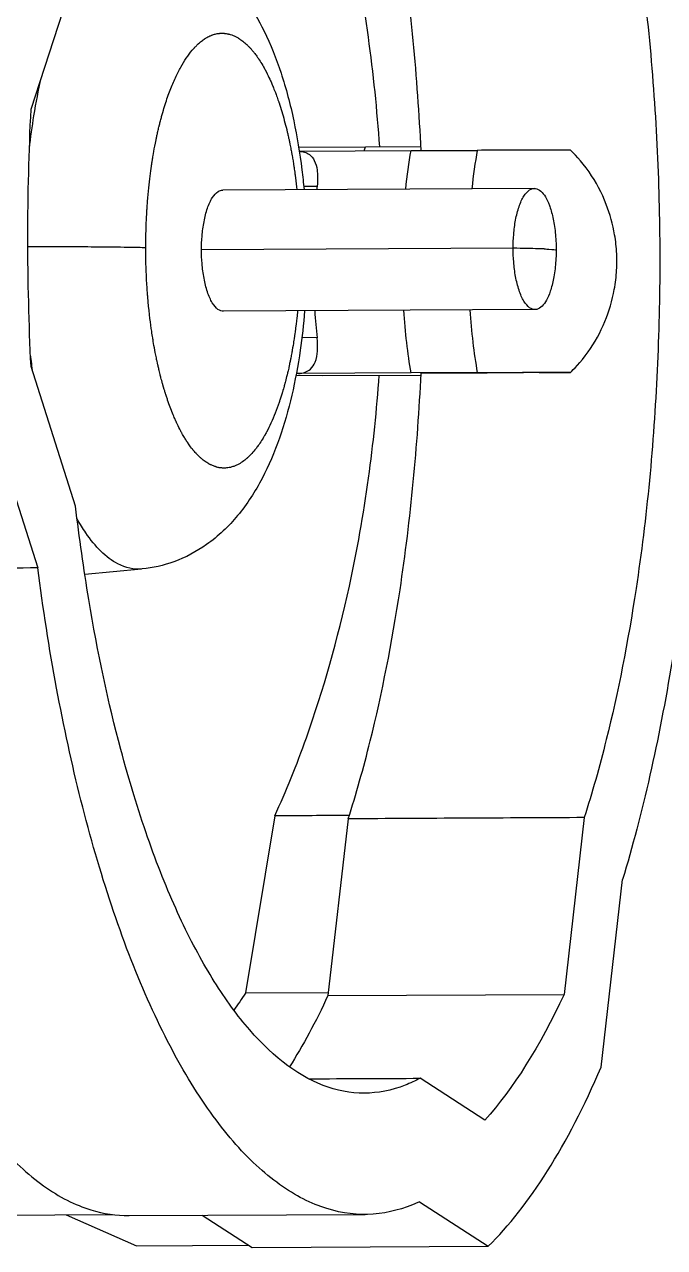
# Model space of a CAD drawing. Header units: millimetres. Extents: x 48717 to 75522, y 76128 to 88842.
# Drawn here: x 57053.2 to 57116.6, y 81076.7 to 81197.8 of the extents above; entities that cross this region are included whole.
import ezdxf

# ---------------------------------------------------------------- set-up
doc = ezdxf.new("R2010")
doc.units = ezdxf.units.MM
doc.layers.add('Top (Plan) View2-DV90-S1B-001a', color=140, linetype='Continuous')

# ---------------------------------------------------------------- blocks, each defined once
blk = doc.blocks.new('*U710')
at = {"layer": 'Top (Plan) View2-DV90-S1B-001a', "color": 0, "linetype": 'ByBlock', "lineweight": -2}
for p, q in [((57080.39, 81185.63), (57086.99, 81185.67)), ((57086.99, 81185.67), (57092.49, 81185.71)), ((57078.02, 81119.43), (57075.13, 81101.9)), ((57075.13, 81101.9), (57083.33, 81101.95)), ((57046.61, 81079.86), (57061.92, 81079.95)), ((57057.36, 81079.93), (57064.33, 81076.86)), ((57064.33, 81076.86), (57075.43, 81076.93))]:
    blk.add_line(p, q, dxfattribs=at)
at = {"layer": 'Top (Plan) View2-DV90-S1B-001a', "color": 0, "linetype": 'ByBlock', "lineweight": -2, "extrusion": (0, 0, -1)}
blk.add_ellipse((57057.83, 81135.25), major_axis=(-13.12, -51.24), ratio=0.558093, start_param=-1.012393, end_param=-0.968555, dxfattribs=at)
at = {"layer": 'Top (Plan) View2-DV90-S1B-001a', "color": 0, "linetype": 'ByBlock', "lineweight": -2}
for points, knots in [([(57088.41, 81185.68), (57087.92, 81192.92), (57086.92, 81200.24), (57084.65, 81210.76), (57083.76, 81214.2), (57081.75, 81220.82), (57080.62, 81224), (57078.96, 81228.09), (57078.49, 81229.17), (57078.02, 81230.22)], [-3.449142, -3.449142, -3.449142, -3.449142, -2.469944, -2.469944, -1.975955, -1.975955, -1.481966, -1.481966, -1.300824, -1.300824, -1.300824, -1.300824]), ([(57078.02, 81119.43), (57079.14, 81121.87), (57080.19, 81124.46), (57082.83, 81131.87), (57084.26, 81136.92), (57086.17, 81145.67), (57086.8, 81149.26), (57087.77, 81156.26), (57088.13, 81159.67), (57088.37, 81163.06)], [-6.602891, -6.602891, -6.602891, -6.602891, -6.17486, -6.17486, -5.433877, -5.433877, -4.939888, -4.939888, -4.479851, -4.479851, -4.479851, -4.479851])]:
    blk.add_open_spline(points, degree=3, knots=knots, dxfattribs=at)
for points in [[(57086.89, 81185.27), (57086.92, 81185.41), (57086.96, 81185.54), (57086.99, 81185.67)], [(57085.4, 81119.47), (57082.94, 81119.46), (57080.48, 81119.44), (57078.02, 81119.43)]]:
    blk.add_open_spline(points, degree=3, dxfattribs=at)
blk = doc.blocks.new('*U711')
at = {"layer": 'Top (Plan) View2-DV90-S1B-001a', "color": 0, "linetype": 'ByBlock', "lineweight": -2}
for p, q in [((57053.9, 81189.4), (57058.3, 81202.91)), ((57080.45, 81185.24), (57091.52, 81185.3)), ((57091.52, 81185.3), (57098.07, 81185.33)), ((57103.72, 81181.56), (57072.87, 81181.4)), ((57080.89, 81181.78), (57082.22, 81181.77)), ((57101.62, 81175.64), (57070.77, 81175.48)), ((57103.78, 81169.56), (57072.94, 81169.4)), ((57082.22, 81166.77), (57080.71, 81166.79)), ((57058.3, 81150.1), (57053.9, 81163.93)), ((57054.06, 81163.48), (57054.06, 81163.48)), ((57080.37, 81163.24), (57080.16, 81163.24)), ((57091.52, 81163.3), (57080.37, 81163.24)), ((57098.07, 81163.34), (57091.52, 81163.3)), ((57092.51, 81163.26), (57099.05, 81163.3)), ((57080.13, 81163.06), (57082.79, 81163.03)), ((57082.79, 81163.03), (57092.5, 81163.08)), ((57049.88, 81158.67), (57054.56, 81143.98)), ((57064.84, 81143.87), (57059.22, 81143.32)), ((57085.3, 81119.14), (57083.29, 81101.63)), ((57108.66, 81119.26), (57106.66, 81101.76)), ((57110.33, 81094.55), (57112.46, 81113.14)), ((57083.29, 81101.63), (57106.66, 81101.76)), ((57098.82, 81089.31), (57092.41, 81093.45)), ((57092.35, 81081.21), (57099.16, 81076.81)), ((57063.6, 81079.85), (57086.97, 81079.97)), ((57070.85, 81079.89), (57075.79, 81076.69)), ((57075.79, 81076.69), (57099.16, 81076.81))]:
    blk.add_line(p, q, dxfattribs=at)
at = {"layer": 'Top (Plan) View2-DV90-S1B-001a', "color": 0, "linetype": 'ByBlock', "lineweight": -2, "extrusion": (0, 0, -1)}
for centre, major_axis, ratio, start_param, end_param in [((57070.08, 81176.07), (0.16, -65.7), 0.251081, 1.385588, 1.775717), ((57071.28, 81135.14), (-7.27, -51.59), 0.399169, -0.921541, -0.724354), ((57094.65, 81135.26), (-7.27, -51.59), 0.399169, -0.921541, -0.531412)]:
    blk.add_ellipse(centre, major_axis=major_axis, ratio=ratio, start_param=start_param, end_param=end_param, dxfattribs=at)
at = {"layer": 'Top (Plan) View2-DV90-S1B-001a', "color": 0, "linetype": 'ByBlock', "lineweight": -2}
for points, knots in [([(57112.46, 81235.89), (57112.49, 81235.78), (57112.53, 81235.66), (57113.49, 81232.38), (57114.36, 81228.97), (57115.97, 81221.73), (57116.71, 81217.89), (57118, 81209.85), (57118.56, 81205.64), (57119.47, 81196.97), (57119.81, 81192.5), (57120.28, 81183.42), (57120.4, 81178.82), (57120.4, 81169.62), (57120.28, 81165.03), (57119.81, 81155.99), (57119.46, 81151.54), (57118.56, 81142.94), (57118, 81138.77), (57116.71, 81130.82), (57115.97, 81127.03), (57114.33, 81119.78), (57113.42, 81116.33), (57112.46, 81113.14)], [-3.843407, -3.843407, -3.843407, -3.843407, -3.832315, -3.832315, -3.537522, -3.537522, -3.242728, -3.242728, -2.947935, -2.947935, -2.653141, -2.653141, -2.358348, -2.358348, -2.063554, -2.063554, -1.768761, -1.768761, -1.473967, -1.473967, -1.179174, -1.179174, -0.873245, -0.873245, -0.873245, -0.873245]), ([(57092.51, 81185.3), (57092.16, 81192.54), (57091.47, 81199.87), (57089.9, 81210.4), (57089.28, 81213.85), (57087.88, 81220.49), (57087.1, 81223.68), (57085.94, 81227.79), (57085.62, 81228.87), (57085.3, 81229.92)], [-3.448728, -3.448728, -3.448728, -3.448728, -2.469944, -2.469944, -1.975955, -1.975955, -1.481966, -1.481966, -1.300824, -1.300824, -1.300824, -1.300824]), ([(57108.66, 81230.05), (57108.99, 81228.99), (57109.31, 81227.91), (57110.47, 81223.8), (57111.25, 81220.61), (57112.65, 81213.98), (57113.26, 81210.52), (57114.85, 81199.92), (57115.55, 81192.53), (57115.97, 81183.4), (57116.03, 81181.58), (57116.16, 81176.16), (57116.16, 81172.6), (57116.03, 81167.19), (57115.97, 81165.37), (57115.71, 81159.91), (57115.46, 81156.26), (57114.76, 81149.02), (57114.32, 81145.43), (57113, 81136.7), (57112, 81131.65), (57110.17, 81124.28), (57109.44, 81121.7), (57108.66, 81119.26)], [1.300813, 1.300813, 1.300813, 1.300813, 1.481966, 1.481966, 1.975955, 1.975955, 2.469944, 2.469944, 3.457922, 3.457922, 3.704916, 3.704916, 4.198905, 4.198905, 4.445899, 4.445899, 4.939888, 4.939888, 5.433877, 5.433877, 6.17486, 6.17486, 6.602891, 6.602891, 6.602891, 6.602891]), ([(57064.57, 81206.83), (57065.59, 81206.74), (57066.63, 81206.52), (57068.59, 81205.85), (57069.53, 81205.4), (57071.3, 81204.3), (57072.14, 81203.63), (57073.69, 81202.14), (57074.41, 81201.29), (57075.78, 81199.36), (57076.41, 81198.27), (57077.61, 81195.82), (57078.16, 81194.43), (57079.14, 81191.48), (57079.56, 81189.9), (57080.23, 81186.69), (57080.5, 81185.07), (57080.79, 81182.75), (57080.86, 81182.1), (57080.92, 81181.44)], [0, 0, 0, 0, 3.573388, 3.573388, 7.218545, 7.218545, 11.064058, 11.064058, 15.227621, 15.227621, 19.966113, 19.966113, 25.321734, 25.321734, 30.824288, 30.824288, 36.023859, 36.023859, 38.043896, 38.043896, 38.043896, 38.043896]), ([(57065.25, 81175.68), (57065.25, 81176.07), (57065.26, 81176.65), (57065.28, 81177.33), (57065.29, 81177.67), (57065.29, 81177.83), (57065.3, 81177.93), (57065.3, 81177.98), (57065.3, 81178), (57065.3, 81178), (57065.3, 81178.05), (57065.31, 81178.26), (57065.34, 81178.83), (57065.35, 81179.07), (57065.37, 81179.48), (57065.38, 81179.62), (57065.4, 81179.86), (57065.41, 81179.98), (57065.42, 81180.13), (57065.42, 81180.2), (57065.43, 81180.24), (57065.43, 81180.26), (57065.43, 81180.27), (57065.43, 81180.27), (57065.51, 81181.24), (57065.6, 81182.07), (57065.73, 81183.14), (57065.77, 81183.46), (57065.84, 81183.91), (57065.86, 81184.05), (57065.89, 81184.25), (57065.9, 81184.34), (57065.92, 81184.45), (57065.93, 81184.5), (57065.93, 81184.53), (57065.94, 81184.54), (57065.94, 81184.55), (57065.94, 81184.56), (57065.96, 81184.7), (57066, 81184.92), (57066.11, 81185.53), (57066.18, 81185.91), (57066.29, 81186.47), (57066.32, 81186.59), (57066.35, 81186.72), (57066.35, 81186.74), (57066.36, 81186.77), (57066.36, 81186.78), (57066.36, 81186.81), (57066.38, 81186.87), (57066.43, 81187.1), (57066.47, 81187.29), (57066.52, 81187.51), (57066.55, 81187.61), (57066.57, 81187.71), (57066.58, 81187.76), (57066.59, 81187.77), (57066.6, 81187.81), (57066.63, 81187.96), (57066.71, 81188.26), (57066.79, 81188.55), (57066.86, 81188.83), (57066.9, 81188.96), (57067.02, 81189.36), (57067.09, 81189.62), (57067.33, 81190.38), (57067.5, 81190.85), (57067.84, 81191.73), (57068.01, 81192.14), (57068.36, 81192.9), (57068.54, 81193.25), (57068.9, 81193.89), (57069.08, 81194.19), (57069.45, 81194.74), (57069.64, 81195), (57069.89, 81195.3), (57069.97, 81195.38), (57070.06, 81195.48), (57070.11, 81195.54), (57070.13, 81195.57), (57070.15, 81195.58), (57070.15, 81195.58), (57070.17, 81195.6), (57070.21, 81195.64), (57070.29, 81195.72), (57070.32, 81195.75), (57070.37, 81195.8), (57070.4, 81195.83), (57070.43, 81195.86), (57070.45, 81195.88), (57070.46, 81195.89), (57070.47, 81195.89), (57070.62, 81196.03), (57070.75, 81196.14), (57070.92, 81196.26), (57070.98, 81196.3), (57071.04, 81196.35), (57071.08, 81196.37), (57071.11, 81196.39), (57071.13, 81196.4), (57071.14, 81196.41), (57071.14, 81196.41), (57071.14, 81196.41), (57071.14, 81196.41), (57071.19, 81196.44), (57071.27, 81196.49), (57071.45, 81196.59), (57071.52, 81196.62), (57071.63, 81196.67), (57071.68, 81196.69), (57071.74, 81196.72), (57071.78, 81196.73), (57071.82, 81196.75), (57071.84, 81196.75), (57071.85, 81196.76), (57071.85, 81196.76), (57071.86, 81196.76), (57071.86, 81196.76), (57071.98, 81196.8), (57072.17, 81196.86), (57072.39, 81196.9), (57072.5, 81196.91), (57072.56, 81196.92), (57072.59, 81196.92), (57072.61, 81196.92), (57072.61, 81196.92), (57072.64, 81196.92), (57072.76, 81196.93), (57072.98, 81196.92), (57073.01, 81196.92), (57073.04, 81196.92), (57073.05, 81196.92), (57073.05, 81196.91), (57073.06, 81196.91), (57073.06, 81196.91), (57073.08, 81196.91), (57073.14, 81196.91), (57073.19, 81196.9), (57073.3, 81196.88), (57073.36, 81196.87), (57073.44, 81196.85), (57073.47, 81196.85), (57073.49, 81196.84), (57073.49, 81196.84), (57073.5, 81196.84), (57073.5, 81196.84), (57073.5, 81196.84), (57073.51, 81196.84), (57073.52, 81196.83), (57073.57, 81196.82), (57073.61, 81196.81), (57073.73, 81196.77), (57073.82, 81196.74), (57074.07, 81196.64), (57074.19, 81196.57), (57074.33, 81196.5), (57074.36, 81196.48), (57074.39, 81196.46), (57074.4, 81196.46), (57074.4, 81196.45), (57074.4, 81196.45), (57074.4, 81196.45), (57074.41, 81196.45), (57074.43, 81196.44), (57074.49, 81196.4), (57074.67, 81196.28), (57074.96, 81196.07), (57075.29, 81195.77), (57075.52, 81195.54), (57075.64, 81195.4), (57075.71, 81195.33), (57075.74, 81195.29), (57075.74, 81195.29), (57075.74, 81195.28), (57075.81, 81195.21), (57076, 81194.97), (57076.08, 81194.87), (57076.22, 81194.68), (57076.27, 81194.61), (57076.35, 81194.5), (57076.39, 81194.44), (57076.44, 81194.36), (57076.46, 81194.32), (57076.48, 81194.3), (57076.48, 81194.29), (57076.49, 81194.29), (57076.49, 81194.28), (57076.6, 81194.12), (57076.71, 81193.94), (57076.89, 81193.64), (57076.95, 81193.53), (57077.04, 81193.36), (57077.09, 81193.27), (57077.14, 81193.17), (57077.17, 81193.11), (57077.18, 81193.09), (57077.19, 81193.07), (57077.19, 81193.07), (57077.31, 81192.84), (57077.42, 81192.61), (57077.59, 81192.26), (57077.64, 81192.14), (57077.72, 81191.95), (57077.76, 81191.86), (57077.81, 81191.74), (57077.83, 81191.68), (57077.85, 81191.65), (57077.85, 81191.64), (57077.85, 81191.63), (57077.9, 81191.51), (57077.98, 81191.33), (57078.13, 81190.93), (57078.19, 81190.78), (57078.28, 81190.52), (57078.31, 81190.43), (57078.36, 81190.29), (57078.39, 81190.21), (57078.42, 81190.12), (57078.43, 81190.08), (57078.44, 81190.05), (57078.44, 81190.04), (57078.45, 81190.04), (57078.45, 81190.03), (57078.63, 81189.47), (57078.81, 81188.89), (57079.05, 81187.99), (57079.13, 81187.69), (57079.22, 81187.33), (57079.23, 81187.27), (57079.25, 81187.21), (57079.25, 81187.2), (57079.25, 81187.2), (57079.25, 81187.19), (57079.26, 81187.16), (57079.27, 81187.11), (57079.31, 81186.96), (57079.34, 81186.81), (57079.4, 81186.53), (57079.43, 81186.42), (57079.46, 81186.24), (57079.48, 81186.18), (57079.5, 81186.05), (57079.51, 81186), (57079.56, 81185.76), (57079.6, 81185.58), (57079.66, 81185.26), (57079.69, 81185.12), (57079.71, 81184.99), (57079.71, 81184.96), (57079.72, 81184.94), (57079.72, 81184.93), (57079.72, 81184.92), (57079.73, 81184.87), (57079.75, 81184.75), (57079.8, 81184.47), (57079.86, 81184.13), (57079.9, 81183.87), (57079.91, 81183.77), (57079.91, 81183.77), (57079.91, 81183.77), (57079.92, 81183.75), (57079.92, 81183.73), (57079.93, 81183.65), (57079.95, 81183.52), (57079.99, 81183.24), (57080.01, 81183.14), (57080.03, 81182.95), (57080.05, 81182.86), (57080.06, 81182.74), (57080.07, 81182.67), (57080.08, 81182.64), (57080.08, 81182.62), (57080.08, 81182.61), (57080.08, 81182.61), (57080.13, 81182.22), (57080.18, 81181.83), (57080.22, 81181.44)], [0.5000009, 0.5000009, 0.5000009, 0.5000009, 0.5078134, 0.5117197, 0.5136728, 0.5146493, 0.5151376, 0.5155954, 0.5155954, 0.5156259, 0.5156259, 0.5234384, 0.5234384, 0.5273446, 0.5273446, 0.5292978, 0.5292978, 0.5302743, 0.5307626, 0.5310067, 0.5311288, 0.5311898, 0.5311898, 0.5312509, 0.5312509, 0.5468758, 0.5468758, 0.5546883, 0.5546883, 0.5585946, 0.5585946, 0.5605477, 0.5615243, 0.5620125, 0.5622567, 0.5623787, 0.5623787, 0.5625008, 0.5625008, 0.5703133, 0.5703133, 0.5781258, 0.5781258, 0.5800789, 0.5800789, 0.580323, 0.580323, 0.5805672, 0.5805672, 0.5810555, 0.582032, 0.5859383, 0.5859383, 0.5878914, 0.588868, 0.588868, 0.5893562, 0.5893562, 0.5898445, 0.5937508, 0.597657, 0.597657, 0.6015632, 0.6015632, 0.6093757, 0.6093757, 0.6250007, 0.6250007, 0.6406257, 0.6406257, 0.6562506, 0.6562506, 0.6718756, 0.6718756, 0.6875006, 0.6875006, 0.6914068, 0.6933599, 0.6943365, 0.695252, 0.695252, 0.6953131, 0.6953131, 0.6992193, 0.6992193, 0.7011724, 0.7011724, 0.702149, 0.7026373, 0.7028814, 0.7028814, 0.7031256, 0.7031256, 0.710938, 0.710938, 0.7148443, 0.7148443, 0.7167974, 0.717774, 0.7182622, 0.7185064, 0.7186285, 0.7186285, 0.7187505, 0.7187505, 0.726563, 0.726563, 0.7304693, 0.7304693, 0.7324224, 0.7324224, 0.7333989, 0.7338872, 0.7341314, 0.7342534, 0.7343145, 0.7343145, 0.7343755, 0.7343755, 0.742188, 0.7460942, 0.7480473, 0.7490239, 0.7499394, 0.7499394, 0.7500005, 0.7500005, 0.757813, 0.757813, 0.7587895, 0.7587895, 0.7589116, 0.7589116, 0.7590337, 0.7590337, 0.7592778, 0.7597661, 0.7617192, 0.7617192, 0.7656254, 0.7656254, 0.7675786, 0.7675786, 0.7678227, 0.7678227, 0.7678837, 0.7678837, 0.7679448, 0.7680668, 0.7685551, 0.7695317, 0.7695317, 0.7734379, 0.7734379, 0.7812504, 0.7812504, 0.7851566, 0.7851566, 0.7856449, 0.785706, 0.785706, 0.785767, 0.785767, 0.7861332, 0.7871098, 0.7890629, 0.7968754, 0.8046879, 0.8085941, 0.8105472, 0.8124698, 0.8124698, 0.8125003, 0.8125003, 0.8203128, 0.8203128, 0.8242191, 0.8242191, 0.8261722, 0.8261722, 0.8271488, 0.827637, 0.8278812, 0.8280032, 0.8280948, 0.8280948, 0.8281253, 0.8281253, 0.8359378, 0.8359378, 0.839844, 0.839844, 0.8417972, 0.8427737, 0.843262, 0.8435062, 0.8435062, 0.8437503, 0.8437503, 0.8515628, 0.8515628, 0.855469, 0.855469, 0.8574221, 0.8583987, 0.858887, 0.8593142, 0.8593142, 0.8593753, 0.8593753, 0.8671877, 0.8671877, 0.871094, 0.871094, 0.8730471, 0.8730471, 0.8740237, 0.874512, 0.8747561, 0.8748782, 0.8749392, 0.8749392, 0.8750002, 0.8750002, 0.8906252, 0.8906252, 0.8984377, 0.8984377, 0.8999025, 0.8999025, 0.9000246, 0.9000246, 0.9001467, 0.9003908, 0.9023439, 0.9023439, 0.9062502, 0.9062502, 0.9082033, 0.9082033, 0.9091799, 0.9091799, 0.9101564, 0.9101564, 0.9140627, 0.9140627, 0.9179689, 0.9179689, 0.9184572, 0.9187013, 0.9187013, 0.9189455, 0.9189455, 0.919922, 0.9218751, 0.9257814, 0.9281007, 0.9281007, 0.9282228, 0.9282228, 0.9287111, 0.9296876, 0.9296876, 0.9335939, 0.9335939, 0.935547, 0.935547, 0.9365236, 0.9370118, 0.937256, 0.937378, 0.9374696, 0.9374696, 0.9375001, 0.9375001, 0.9469292, 0.9469292, 0.9469292, 0.9469292]), ([(57053.73, 81185.51), (57053.86, 81186.62), (57054.2, 81189.07), (57054.64, 81191.31), (57054.9, 81192.49)], [0.54589501, 0.54589501, 0.54589501, 0.54589501, 0.5625, 0.58339695, 0.58339695, 0.58339695, 0.58339695]), ([(57080.45, 81185.24), (57080.63, 81185.23), (57080.81, 81185.21), (57081.15, 81185.1), (57081.31, 81185.02), (57081.66, 81184.76), (57081.82, 81184.55), (57082.08, 81184.03), (57082.17, 81183.71), (57082.27, 81182.98), (57082.29, 81182.45), (57082.22, 81181.77)], [0.00864, 0.00864, 0.00864, 0.00864, 0.0668671, 0.0668671, 0.1294366, 0.1294366, 0.2230373, 0.2230373, 0.3358807, 0.3358807, 0.469553, 0.469553, 0.469553, 0.469553]), ([(57107.3, 81185.34), (57105.54, 81185.35), (57103.93, 81185.35), (57100.7, 81185.35), (57099.18, 81185.34), (57098.07, 81185.33)], [-0.6264189, -0.6264189, -0.6264189, -0.6264189, -0.3589308, -0.3589308, 0, 0, 0, 0]), ([(57107.3, 81163.34), (57107.57, 81163.6), (57108.28, 81164.29), (57109.71, 81166.3), (57110.26, 81167.32), (57111.12, 81169.4), (57111.44, 81170.47), (57111.75, 81172.19), (57111.83, 81172.83), (57111.9, 81174.02), (57111.9, 81174.55), (57111.84, 81175.72), (57111.78, 81176.35), (57111.49, 81178), (57111.21, 81179.01), (57110.4, 81181.12), (57109.83, 81182.2), (57108.34, 81184.34), (57107.59, 81185.07), (57107.3, 81185.34)], [0.0000306, 0.0000306, 0.0000306, 0.0000306, 0.113944, 0.113944, 0.2126323, 0.2126323, 0.3072869, 0.3072869, 0.3626238, 0.3626238, 0.4086978, 0.4086978, 0.4625818, 0.4625818, 0.5520161, 0.5520161, 0.6564547, 0.6564547, 0.7774575, 0.7774575, 0.7774575, 0.7774575]), ([(57070.77, 81175.48), (57070.77, 81175.93), (57070.79, 81176.37), (57070.87, 81177.31), (57070.93, 81177.8), (57071.11, 81178.73), (57071.22, 81179.19), (57071.5, 81179.99), (57071.66, 81180.35), (57072.02, 81180.91), (57072.21, 81181.12), (57072.56, 81181.35), (57072.72, 81181.4), (57072.87, 81181.4)], [0, 0, 0, 0, 0.0666173, 0.0666173, 0.1332347, 0.1332347, 0.199852, 0.199852, 0.2664694, 0.2664694, 0.3330867, 0.3330867, 0.3864638, 0.3864638, 0.3864638, 0.3864638]), ([(57065.25, 81175.68), (57064.85, 81175.69), (57064.25, 81175.71), (57063.42, 81175.72), (57063.01, 81175.73), (57062.54, 81175.73), (57062.03, 81175.74), (57061.27, 81175.75), (57060.41, 81175.76), (57059.51, 81175.76), (57058.61, 81175.77), (57057.66, 81175.77), (57056.72, 81175.77), (57055.63, 81175.77), (57054.56, 81175.77), (57053.58, 81175.77)], [0.0001055, 0.0001055, 0.0001055, 0.0001055, 0.25, 0.25, 0.25, 0.375, 0.375, 0.375, 0.5625, 0.5625, 0.5625, 0.75, 0.75, 0.75, 0.9693454, 0.9693454, 0.9693454, 0.9693454]), ([(57080.28, 81169.44), (57080.26, 81169.19), (57080.24, 81168.96), (57080.21, 81168.76), (57080.16, 81168.27), (57080.12, 81167.94), (57080.09, 81167.76), (57080.09, 81167.74), (57080.09, 81167.72), (57080.09, 81167.7), (57080.08, 81167.69), (57080.08, 81167.69), (57080.08, 81167.68), (57080.08, 81167.68), (57080.08, 81167.67), (57080.08, 81167.67), (57080.08, 81167.67), (57080.08, 81167.67), (57080.08, 81167.66), (57080.08, 81167.66), (57080.08, 81167.66), (57080.08, 81167.66), (57080.08, 81167.66), (57080.08, 81167.66), (57080.08, 81167.66), (57080.08, 81167.66), (57080.08, 81167.66), (57080.08, 81167.66), (57080.08, 81167.65), (57080.07, 81167.61), (57080.07, 81167.59), (57080.07, 81167.55), (57080.06, 81167.51), (57080.05, 81167.47), (57080.03, 81167.25), (57080, 81167.1), (57079.99, 81167.02), (57079.98, 81166.96), (57079.98, 81166.93), (57079.98, 81166.93), (57079.98, 81166.93), (57079.98, 81166.92), (57079.98, 81166.91), (57079.98, 81166.91), (57079.97, 81166.9), (57079.97, 81166.89), (57079.97, 81166.88), (57079.97, 81166.86), (57079.97, 81166.84), (57079.94, 81166.65), (57079.87, 81166.21), (57079.75, 81165.53), (57079.75, 81165.51), (57079.74, 81165.5), (57079.74, 81165.48), (57079.74, 81165.47), (57079.74, 81165.47), (57079.74, 81165.46), (57079.74, 81165.46), (57079.74, 81165.45), (57079.74, 81165.45), (57079.73, 81165.43), (57079.73, 81165.41), (57079.72, 81165.39), (57079.72, 81165.35), (57079.71, 81165.32), (57079.71, 81165.28), (57079.7, 81165.28), (57079.7, 81165.27), (57079.7, 81165.27), (57079.67, 81165.11), (57079.64, 81164.95), (57079.61, 81164.8), (57079.6, 81164.75), (57079.6, 81164.71), (57079.59, 81164.67), (57079.56, 81164.56), (57079.54, 81164.44), (57079.52, 81164.33), (57079.5, 81164.25), (57079.49, 81164.17), (57079.47, 81164.1), (57079.46, 81164.06), (57079.45, 81164.02), (57079.44, 81163.98), (57079.44, 81163.94), (57079.43, 81163.91), (57079.42, 81163.87), (57079.42, 81163.86), (57079.42, 81163.86), (57079.42, 81163.85), (57079.4, 81163.76), (57079.36, 81163.58), (57079.29, 81163.29), (57079.28, 81163.24), (57079.26, 81163.18), (57079.25, 81163.13), (57079.24, 81163.1), (57079.23, 81163.07), (57079.23, 81163.04), (57079.22, 81163.03), (57079.22, 81163.01), (57079.22, 81162.99), (57079.21, 81162.99), (57079.21, 81162.98), (57079.21, 81162.97), (57079.21, 81162.97), (57079.21, 81162.96), (57079.21, 81162.96), (57079.21, 81162.96), (57079.21, 81162.95), (57079.2, 81162.95), (57079.18, 81162.84), (57079.15, 81162.74), (57079.13, 81162.65), (57079.13, 81162.65), (57079.13, 81162.64), (57079.13, 81162.64), (57079.11, 81162.58), (57079.1, 81162.52), (57079.08, 81162.47), (57079.06, 81162.39), (57079.04, 81162.32), (57079.02, 81162.25), (57079.02, 81162.22), (57079.01, 81162.18), (57079, 81162.15), (57078.99, 81162.14), (57078.99, 81162.12), (57078.98, 81162.1), (57078.98, 81162.09), (57078.98, 81162.09), (57078.98, 81162.08), (57078.98, 81162.07), (57078.97, 81162.07), (57078.97, 81162.06), (57078.97, 81162.06), (57078.97, 81162.05), (57078.97, 81162.05), (57078.97, 81162.04), (57078.96, 81162), (57078.94, 81161.93), (57078.91, 81161.82), (57078.85, 81161.64), (57078.78, 81161.38), (57078.77, 81161.35), (57078.76, 81161.32), (57078.75, 81161.29), (57078.74, 81161.27), (57078.74, 81161.26), (57078.73, 81161.24), (57078.73, 81161.23), (57078.73, 81161.22), (57078.73, 81161.21), (57078.73, 81161.21), (57078.72, 81161.21), (57078.72, 81161.2), (57078.72, 81161.2), (57078.72, 81161.19), (57078.72, 81161.19), (57078.68, 81161.06), (57078.64, 81160.93), (57078.59, 81160.79), (57078.57, 81160.72), (57078.55, 81160.65), (57078.52, 81160.58), (57078.51, 81160.54), (57078.5, 81160.5), (57078.49, 81160.47), (57078.48, 81160.45), (57078.47, 81160.43), (57078.47, 81160.41), (57078.46, 81160.4), (57078.46, 81160.39), (57078.46, 81160.38), (57078.46, 81160.38), (57078.45, 81160.36), (57078.45, 81160.36), (57078.21, 81159.65), (57077.94, 81158.97), (57077.64, 81158.32), (57077.5, 81158.02), (57077.36, 81157.72), (57077.21, 81157.44), (57077.15, 81157.33), (57077.09, 81157.22), (57077.03, 81157.11), (57077.02, 81157.1), (57077.01, 81157.08), (57077, 81157.07), (57077, 81157.06), (57076.99, 81157.05), (57076.99, 81157.05), (57076.99, 81157.04), (57076.98, 81157.03), (57076.98, 81157.02), (57076.96, 81156.99), (57076.94, 81156.96), (57076.92, 81156.92), (57076.88, 81156.86), (57076.84, 81156.8), (57076.81, 81156.74), (57076.56, 81156.33), (57076.35, 81156.05), (57076.2, 81155.85), (57076.18, 81155.82), (57076.16, 81155.79), (57076.14, 81155.77), (57076.04, 81155.64), (57075.9, 81155.48), (57075.74, 81155.3), (57075.63, 81155.18), (57075.51, 81155.06), (57075.37, 81154.93), (57075.35, 81154.91), (57075.33, 81154.89), (57075.31, 81154.87), (57075.31, 81154.87), (57075.3, 81154.87), (57075.3, 81154.86), (57075.3, 81154.86), (57075.3, 81154.86), (57075.29, 81154.86), (57075.29, 81154.85), (57075.29, 81154.85), (57075.28, 81154.85), (57075.27, 81154.84), (57075.26, 81154.83), (57075.26, 81154.83), (57075.22, 81154.8), (57075.19, 81154.77), (57075.16, 81154.74), (57075.09, 81154.69), (57075.02, 81154.63), (57074.96, 81154.58), (57074.63, 81154.34), (57074.3, 81154.16), (57073.98, 81154.04), (57073.91, 81154.02), (57073.84, 81154), (57073.78, 81153.98), (57073.73, 81153.97), (57073.69, 81153.96), (57073.65, 81153.94), (57073.64, 81153.94), (57073.64, 81153.94), (57073.64, 81153.94), (57073.56, 81153.92), (57073.47, 81153.91), (57073.39, 81153.9), (57073.35, 81153.89), (57073.31, 81153.89), (57073.27, 81153.88), (57073.27, 81153.88), (57073.27, 81153.88), (57073.27, 81153.88), (57073.27, 81153.88), (57073.27, 81153.88), (57073.27, 81153.88), (57073.27, 81153.88), (57073.27, 81153.88), (57073.26, 81153.88), (57073.26, 81153.88), (57073.25, 81153.88), (57073.24, 81153.88), (57073.19, 81153.88), (57073.1, 81153.87), (57072.95, 81153.87), (57072.95, 81153.87), (57072.95, 81153.87), (57072.94, 81153.87), (57072.94, 81153.87), (57072.94, 81153.87), (57072.93, 81153.87), (57072.93, 81153.87), (57072.92, 81153.87), (57072.92, 81153.87), (57072.91, 81153.87), (57072.9, 81153.87), (57072.89, 81153.87), (57072.89, 81153.87), (57072.89, 81153.87), (57072.89, 81153.87), (57072.85, 81153.87), (57072.82, 81153.88), (57072.78, 81153.88), (57072.75, 81153.88), (57072.72, 81153.88), (57072.69, 81153.89), (57072.68, 81153.89), (57072.66, 81153.89), (57072.65, 81153.89), (57072.64, 81153.89), (57072.64, 81153.89), (57072.63, 81153.89), (57072.63, 81153.9), (57072.62, 81153.9), (57072.62, 81153.9), (57072.62, 81153.9), (57072.62, 81153.9), (57072.62, 81153.9), (57072.61, 81153.9), (57072.61, 81153.9), (57072.61, 81153.9), (57072.5, 81153.91), (57072.4, 81153.93), (57072.29, 81153.96), (57072.27, 81153.97), (57072.25, 81153.97), (57072.23, 81153.98), (57072.2, 81153.99), (57072.17, 81154), (57072.14, 81154.01), (57072.13, 81154.01), (57072.12, 81154.01), (57072.11, 81154.02), (57072.11, 81154.02), (57072.11, 81154.02), (57072.11, 81154.02), (57072.1, 81154.02), (57072.1, 81154.02), (57072.1, 81154.02), (57072.1, 81154.02), (57072.09, 81154.02), (57072.08, 81154.03), (57072.03, 81154.05), (57071.9, 81154.09), (57071.72, 81154.18), (57071.7, 81154.18), (57071.68, 81154.19), (57071.67, 81154.2), (57071.66, 81154.2), (57071.65, 81154.21), (57071.64, 81154.21), (57071.64, 81154.21), (57071.63, 81154.22), (57071.62, 81154.22), (57071.62, 81154.22), (57071.62, 81154.22), (57071.62, 81154.22), (57071.61, 81154.23), (57071.61, 81154.23), (57071.61, 81154.23), (57071.6, 81154.23), (57071.59, 81154.24), (57071.58, 81154.24), (57071.55, 81154.26), (57071.51, 81154.28), (57071.48, 81154.3), (57071.41, 81154.34), (57071.35, 81154.38), (57071.3, 81154.41), (57071.27, 81154.43), (57071.24, 81154.45), (57071.22, 81154.46), (57071.2, 81154.47), (57071.19, 81154.48), (57071.18, 81154.49), (57071.17, 81154.49), (57071.17, 81154.5), (57071.16, 81154.5), (57071.16, 81154.5), (57071.16, 81154.51), (57071.15, 81154.51), (57071.15, 81154.51), (57071.15, 81154.51), (57071.15, 81154.51), (57071.15, 81154.51), (57071.15, 81154.51), (57071.14, 81154.51), (57071.13, 81154.52), (57071.12, 81154.53), (57071.11, 81154.54), (57071, 81154.62), (57070.9, 81154.7), (57070.8, 81154.78), (57070.77, 81154.8), (57070.74, 81154.83), (57070.72, 81154.85), (57070.71, 81154.86), (57070.7, 81154.86), (57070.7, 81154.87), (57070.7, 81154.87), (57070.69, 81154.87), (57070.69, 81154.87), (57070.69, 81154.88), (57070.69, 81154.88), (57070.68, 81154.88), (57070.68, 81154.88), (57070.68, 81154.89), (57070.67, 81154.89), (57070.67, 81154.89), (57070.67, 81154.89), (57070.67, 81154.89), (57070.65, 81154.91), (57070.62, 81154.93), (57070.6, 81154.95), (57070.44, 81155.1), (57070.34, 81155.21), (57070.28, 81155.27), (57070.27, 81155.28), (57070.27, 81155.29), (57070.26, 81155.29), (57070.26, 81155.3), (57070.26, 81155.3), (57070.26, 81155.3), (57070.26, 81155.3), (57070.25, 81155.3), (57070.25, 81155.31), (57070.24, 81155.31), (57070.24, 81155.32), (57070.23, 81155.33), (57070.2, 81155.36), (57070.18, 81155.39), (57070.15, 81155.42), (57070.1, 81155.47), (57070.05, 81155.54), (57069.99, 81155.6), (57069.99, 81155.61), (57069.98, 81155.62), (57069.97, 81155.62), (57069.95, 81155.65), (57069.94, 81155.67), (57069.92, 81155.69), (57069.9, 81155.71), (57069.89, 81155.72), (57069.88, 81155.74), (57069.87, 81155.75), (57069.86, 81155.77), (57069.84, 81155.78), (57069.84, 81155.79), (57069.84, 81155.79), (57069.84, 81155.79), (57069.8, 81155.84), (57069.64, 81156.03), (57069.38, 81156.42), (57069.38, 81156.42), (57069.38, 81156.43), (57069.38, 81156.43), (57069.36, 81156.45), (57069.34, 81156.48), (57069.32, 81156.51), (57069.31, 81156.52), (57069.3, 81156.54), (57069.29, 81156.55), (57069.29, 81156.56), (57069.28, 81156.57), (57069.28, 81156.58), (57069.27, 81156.58), (57069.27, 81156.59), (57069.27, 81156.59), (57069.27, 81156.59), (57069.27, 81156.6), (57069.26, 81156.6), (57069.26, 81156.61), (57069.26, 81156.61), (57069.26, 81156.61), (57069.21, 81156.69), (57069.15, 81156.78), (57069.08, 81156.9), (57069.01, 81157.01), (57068.93, 81157.16), (57068.83, 81157.32), (57068.82, 81157.34), (57068.82, 81157.35), (57068.81, 81157.37), (57068.79, 81157.39), (57068.78, 81157.42), (57068.76, 81157.45), (57068.76, 81157.46), (57068.75, 81157.47), (57068.74, 81157.49), (57068.74, 81157.49), (57068.74, 81157.5), (57068.73, 81157.51), (57068.73, 81157.52), (57068.72, 81157.52), (57068.72, 81157.53), (57068.59, 81157.77), (57068.47, 81158.01), (57068.37, 81158.24), (57068.35, 81158.28), (57068.33, 81158.32), (57068.31, 81158.36), (57068.29, 81158.4), (57068.27, 81158.45), (57068.25, 81158.49), (57068.24, 81158.51), (57068.23, 81158.53), (57068.22, 81158.56), (57068.21, 81158.57), (57068.21, 81158.58), (57068.2, 81158.59), (57068.2, 81158.59), (57068.2, 81158.6), (57068.2, 81158.6), (57068.19, 81158.61), (57068.19, 81158.61), (57068.19, 81158.61), (57068.19, 81158.62), (57068.19, 81158.62), (57068.19, 81158.62), (57068.11, 81158.8), (57067.96, 81159.13), (57067.76, 81159.66), (57067.76, 81159.66), (57067.76, 81159.66), (57067.76, 81159.66), (57067.74, 81159.7), (57067.73, 81159.73), (57067.72, 81159.77), (57067.71, 81159.79), (57067.7, 81159.81), (57067.69, 81159.83), (57067.69, 81159.84), (57067.69, 81159.85), (57067.68, 81159.86), (57067.68, 81159.87), (57067.68, 81159.87), (57067.68, 81159.88), (57067.67, 81159.88), (57067.67, 81159.88), (57067.67, 81159.88), (57067.67, 81159.89), (57067.67, 81159.89), (57067.67, 81159.89), (57067.59, 81160.12), (57067.5, 81160.35), (57067.42, 81160.6), (57067.38, 81160.72), (57067.34, 81160.84), (57067.3, 81160.96), (57067.28, 81161.03), (57067.25, 81161.09), (57067.23, 81161.15), (57067.23, 81161.16), (57067.23, 81161.16), (57067.23, 81161.16), (57067.22, 81161.19), (57067.21, 81161.22), (57067.2, 81161.25), (57067.2, 81161.26), (57067.19, 81161.28), (57067.19, 81161.3), (57067.18, 81161.31), (57067.18, 81161.32), (57067.18, 81161.34), (57067.17, 81161.34), (57067.17, 81161.35), (57067.17, 81161.35), (57067.16, 81161.39), (57067.11, 81161.56), (57067.02, 81161.87), (57067.01, 81161.9), (57067, 81161.93), (57066.99, 81161.96), (57066.98, 81161.99), (57066.97, 81162.02), (57066.96, 81162.05), (57066.96, 81162.06), (57066.96, 81162.08), (57066.95, 81162.09), (57066.95, 81162.1), (57066.95, 81162.11), (57066.95, 81162.12), (57066.94, 81162.12), (57066.94, 81162.12), (57066.94, 81162.13), (57066.94, 81162.13), (57066.94, 81162.14), (57066.94, 81162.14), (57066.93, 81162.17), (57066.92, 81162.19), (57066.92, 81162.22), (57066.86, 81162.43), (57066.8, 81162.63), (57066.76, 81162.8), (57066.75, 81162.83), (57066.74, 81162.86), (57066.74, 81162.89), (57066.73, 81162.9), (57066.73, 81162.92), (57066.73, 81162.93), (57066.72, 81162.94), (57066.72, 81162.95), (57066.72, 81162.96), (57066.72, 81162.96), (57066.72, 81162.97), (57066.71, 81162.98), (57066.7, 81163.03), (57066.69, 81163.09), (57066.67, 81163.14), (57066.65, 81163.23), (57066.63, 81163.32), (57066.6, 81163.41), (57066.59, 81163.49), (57066.57, 81163.56), (57066.55, 81163.64), (57066.54, 81163.67), (57066.53, 81163.71), (57066.53, 81163.75), (57066.52, 81163.78), (57066.51, 81163.82), (57066.5, 81163.85), (57066.5, 81163.87), (57066.5, 81163.88), (57066.49, 81163.88), (57066.47, 81163.99), (57066.43, 81164.18), (57066.37, 81164.46), (57066.36, 81164.51), (57066.35, 81164.56), (57066.33, 81164.61), (57066.33, 81164.64), (57066.32, 81164.67), (57066.32, 81164.7), (57066.31, 81164.71), (57066.31, 81164.72), (57066.31, 81164.74), (57066.31, 81164.75), (57066.3, 81164.75), (57066.3, 81164.76), (57066.3, 81164.77), (57066.3, 81164.78), (57066.3, 81164.78), (57066.15, 81165.52), (57066.04, 81166.12), (57065.97, 81166.57), (57065.96, 81166.63), (57065.95, 81166.69), (57065.94, 81166.75), (57065.91, 81166.95), (57065.87, 81167.16), (57065.84, 81167.41), (57065.73, 81168.15), (57065.6, 81169.11), (57065.49, 81170.34), (57065.48, 81170.46), (57065.47, 81170.58), (57065.46, 81170.7), (57065.46, 81170.76), (57065.45, 81170.82), (57065.45, 81170.88), (57065.44, 81170.91), (57065.44, 81170.94), (57065.44, 81170.97), (57065.44, 81170.99), (57065.44, 81171), (57065.43, 81171.02), (57065.43, 81171.03), (57065.43, 81171.04), (57065.43, 81171.04), (57065.43, 81171.05), (57065.43, 81171.06), (57065.43, 81171.07), (57065.39, 81171.57), (57065.36, 81172.07), (57065.33, 81172.59), (57065.28, 81173.61), (57065.25, 81174.64), (57065.25, 81175.68)], [0.0475871, 0.0475871, 0.0475871, 0.0475871, 0.0513458, 0.0513458, 0.0513458, 0.060547, 0.060547, 0.060547, 0.0615236, 0.0615236, 0.0615236, 0.0620118, 0.0620118, 0.0620118, 0.062256, 0.062256, 0.062256, 0.0623706, 0.0623706, 0.0623706, 0.062428, 0.062428, 0.062428, 0.0624567, 0.0624567, 0.0624567, 0.0624853, 0.0624853, 0.0624853, 0.062788, 0.062788, 0.062788, 0.0633459, 0.0633459, 0.0633459, 0.0664064, 0.0664064, 0.0664064, 0.0683595, 0.0683595, 0.0683595, 0.0688478, 0.0688478, 0.0688478, 0.0693361, 0.0693361, 0.0693361, 0.0703126, 0.0703126, 0.0703126, 0.0800783, 0.0800783, 0.0800783, 0.0803224, 0.0803224, 0.0803224, 0.0804445, 0.0804445, 0.0804445, 0.0805666, 0.0805666, 0.0805666, 0.0810548, 0.0810548, 0.0810548, 0.0819047, 0.0819047, 0.0819047, 0.0820314, 0.0820314, 0.0820314, 0.0859377, 0.0859377, 0.0859377, 0.0869958, 0.0869958, 0.0869958, 0.0898439, 0.0898439, 0.0898439, 0.091797, 0.091797, 0.091797, 0.0927736, 0.0927736, 0.0927736, 0.0936891, 0.0936891, 0.0936891, 0.0940592, 0.0940592, 0.0940592, 0.0996096, 0.0996096, 0.0996096, 0.1005861, 0.1005861, 0.1005861, 0.1010744, 0.1010744, 0.1010744, 0.1013185, 0.1013185, 0.1013185, 0.1014406, 0.1014406, 0.1014406, 0.1015017, 0.1015017, 0.1015017, 0.1015627, 0.1015627, 0.1015627, 0.1039283, 0.1039283, 0.1039283, 0.1039964, 0.1039964, 0.1039964, 0.1054689, 0.1054689, 0.1054689, 0.1074221, 0.1074221, 0.1074221, 0.1083986, 0.1083986, 0.1083986, 0.1088869, 0.1088869, 0.1088869, 0.1091311, 0.1091311, 0.1091311, 0.1093142, 0.1093142, 0.1093142, 0.1094844, 0.1094844, 0.1094844, 0.112038, 0.112038, 0.112038, 0.1162112, 0.1162112, 0.1162112, 0.1166994, 0.1166994, 0.1166994, 0.1169436, 0.1169436, 0.1169436, 0.1170656, 0.1170656, 0.1170656, 0.1171267, 0.1171267, 0.1171267, 0.1171877, 0.1171877, 0.1171877, 0.121094, 0.121094, 0.121094, 0.1230471, 0.1230471, 0.1230471, 0.1240237, 0.1240237, 0.1240237, 0.124512, 0.124512, 0.124512, 0.1247561, 0.1247561, 0.1247561, 0.1250002, 0.1250002, 0.1250002, 0.1462859, 0.1462859, 0.1462859, 0.1562503, 0.1562503, 0.1562503, 0.1601565, 0.1601565, 0.1601565, 0.1606448, 0.1606448, 0.1606448, 0.160889, 0.160889, 0.160889, 0.1611331, 0.1611331, 0.1611331, 0.1621097, 0.1621097, 0.1621097, 0.1640628, 0.1640628, 0.1640628, 0.1777347, 0.1777347, 0.1777347, 0.1796878, 0.1796878, 0.1796878, 0.1891039, 0.1891039, 0.1891039, 0.1953129, 0.1953129, 0.1953129, 0.1962894, 0.1962894, 0.1962894, 0.1964115, 0.1964115, 0.1964115, 0.1965336, 0.1965336, 0.1965336, 0.1967777, 0.1967777, 0.1967777, 0.197266, 0.197266, 0.197266, 0.1992191, 0.1992191, 0.1992191, 0.2031254, 0.2031254, 0.2031254, 0.2226567, 0.2226567, 0.2226567, 0.2265629, 0.2265629, 0.2265629, 0.2291689, 0.2291689, 0.2291689, 0.2293016, 0.2293016, 0.2293016, 0.2343754, 0.2343754, 0.2343754, 0.2365727, 0.2365727, 0.2365727, 0.2366948, 0.2366948, 0.2366948, 0.2368168, 0.2368168, 0.2368168, 0.2373051, 0.2373051, 0.2373051, 0.2382817, 0.2382817, 0.2382817, 0.2431645, 0.2431645, 0.2431645, 0.2432866, 0.2432866, 0.2432866, 0.2434087, 0.2434087, 0.2434087, 0.2436528, 0.2436528, 0.2436528, 0.2441411, 0.2441411, 0.2441411, 0.2442112, 0.2442112, 0.2442112, 0.2460942, 0.2460942, 0.2460942, 0.2480473, 0.2480473, 0.2480473, 0.2490239, 0.2490239, 0.2490239, 0.2495122, 0.2495122, 0.2495122, 0.2497563, 0.2497563, 0.2497563, 0.2498784, 0.2498784, 0.2498784, 0.2500005, 0.2500005, 0.2500005, 0.2565041, 0.2565041, 0.2565041, 0.257813, 0.257813, 0.257813, 0.2597661, 0.2597661, 0.2597661, 0.2603765, 0.2603765, 0.2603765, 0.2605596, 0.2605596, 0.2605596, 0.2607427, 0.2607427, 0.2607427, 0.2617192, 0.2617192, 0.2617192, 0.2695318, 0.2695318, 0.2695318, 0.2702163, 0.2702163, 0.2702163, 0.2705083, 0.2705083, 0.2705083, 0.2707525, 0.2707525, 0.2707525, 0.2708377, 0.2708377, 0.2708377, 0.2709966, 0.2709966, 0.2709966, 0.2714849, 0.2714849, 0.2714849, 0.273438, 0.273438, 0.273438, 0.2773443, 0.2773443, 0.2773443, 0.2792974, 0.2792974, 0.2792974, 0.280274, 0.280274, 0.280274, 0.2807622, 0.2807622, 0.2807622, 0.2810064, 0.2810064, 0.2810064, 0.2811285, 0.2811285, 0.2811285, 0.2812505, 0.2812505, 0.2812505, 0.2820907, 0.2820907, 0.2820907, 0.289063, 0.289063, 0.289063, 0.2910162, 0.2910162, 0.2910162, 0.2915044, 0.2915044, 0.2915044, 0.2916265, 0.2916265, 0.2916265, 0.2917486, 0.2917486, 0.2917486, 0.2918905, 0.2918905, 0.2918905, 0.2919927, 0.2919927, 0.2919927, 0.2929693, 0.2929693, 0.2929693, 0.3007818, 0.3007818, 0.3007818, 0.3017584, 0.3017584, 0.3017584, 0.3020025, 0.3020025, 0.3020025, 0.3022467, 0.3022467, 0.3022467, 0.3027349, 0.3027349, 0.3027349, 0.3046881, 0.3046881, 0.3046881, 0.3085943, 0.3085943, 0.3085943, 0.3091634, 0.3091634, 0.3091634, 0.3105475, 0.3105475, 0.3105475, 0.311524, 0.311524, 0.311524, 0.3124395, 0.3124395, 0.3124395, 0.3126541, 0.3126541, 0.3126541, 0.3261725, 0.3261725, 0.3261725, 0.3262513, 0.3262513, 0.3262513, 0.327149, 0.327149, 0.327149, 0.3276373, 0.3276373, 0.3276373, 0.3278815, 0.3278815, 0.3278815, 0.3280035, 0.3280035, 0.3280035, 0.3280951, 0.3280951, 0.3280951, 0.3282989, 0.3282989, 0.3282989, 0.3346155, 0.3346155, 0.3346155, 0.3411774, 0.3411774, 0.3411774, 0.3417975, 0.3417975, 0.3417975, 0.3427741, 0.3427741, 0.3427741, 0.3432624, 0.3432624, 0.3432624, 0.3435065, 0.3435065, 0.3435065, 0.3437506, 0.3437506, 0.3437506, 0.353712, 0.353712, 0.353712, 0.3554694, 0.3554694, 0.3554694, 0.3574225, 0.3574225, 0.3574225, 0.3583991, 0.3583991, 0.3583991, 0.3588618, 0.3588618, 0.3588618, 0.3591315, 0.3591315, 0.3591315, 0.3592536, 0.3592536, 0.3592536, 0.3593757, 0.3593757, 0.3593757, 0.3730476, 0.3730476, 0.3730476, 0.373111, 0.373111, 0.373111, 0.3740241, 0.3740241, 0.3740241, 0.3745124, 0.3745124, 0.3745124, 0.3747566, 0.3747566, 0.3747566, 0.3748786, 0.3748786, 0.3748786, 0.3749397, 0.3749397, 0.3749397, 0.3750007, 0.3750007, 0.3750007, 0.3828132, 0.3828132, 0.3828132, 0.3867195, 0.3867195, 0.3867195, 0.3886726, 0.3886726, 0.3886726, 0.3887956, 0.3887956, 0.3887956, 0.3896492, 0.3896492, 0.3896492, 0.3901374, 0.3901374, 0.3901374, 0.3905647, 0.3905647, 0.3905647, 0.3907616, 0.3907616, 0.3907616, 0.3968672, 0.3968672, 0.3968672, 0.3974617, 0.3974617, 0.3974617, 0.39795, 0.39795, 0.39795, 0.3981941, 0.3981941, 0.3981941, 0.3983162, 0.3983162, 0.3983162, 0.3983772, 0.3983772, 0.3983772, 0.3984382, 0.3984382, 0.3984382, 0.3991136, 0.3991136, 0.3991136, 0.4042976, 0.4042976, 0.4042976, 0.4052742, 0.4052742, 0.4052742, 0.4057625, 0.4057625, 0.4057625, 0.4060066, 0.4060066, 0.4060066, 0.4062508, 0.4062508, 0.4062508, 0.4077442, 0.4077442, 0.4077442, 0.410157, 0.410157, 0.410157, 0.4121101, 0.4121101, 0.4121101, 0.4130867, 0.4130867, 0.4130867, 0.4140022, 0.4140022, 0.4140022, 0.4144897, 0.4144897, 0.4144897, 0.4199227, 0.4199227, 0.4199227, 0.4208992, 0.4208992, 0.4208992, 0.4213875, 0.4213875, 0.4213875, 0.4216316, 0.4216316, 0.4216316, 0.4217537, 0.4217537, 0.4217537, 0.4218758, 0.4218758, 0.4218758, 0.4355477, 0.4355477, 0.4355477, 0.4374906, 0.4374906, 0.4374906, 0.4443143, 0.4443143, 0.4443143, 0.4648446, 0.4648446, 0.4648446, 0.4667977, 0.4667977, 0.4667977, 0.4677743, 0.4677743, 0.4677743, 0.4682626, 0.4682626, 0.4682626, 0.4685067, 0.4685067, 0.4685067, 0.4686288, 0.4686288, 0.4686288, 0.4687509, 0.4687509, 0.4687509, 0.4791641, 0.4791641, 0.4791641, 0.5000009, 0.5000009, 0.5000009, 0.5000009]), ([(57072.94, 81169.4), (57072.76, 81169.4), (57072.58, 81169.46), (57072.21, 81169.72), (57072.02, 81169.95), (57071.66, 81170.54), (57071.5, 81170.9), (57071.22, 81171.73), (57071.11, 81172.19), (57070.93, 81173.15), (57070.87, 81173.64), (57070.79, 81174.58), (57070.77, 81175.03), (57070.77, 81175.48)], [1.2050371, 1.2050371, 1.2050371, 1.2050371, 1.2657294, 1.2657294, 1.3323468, 1.3323468, 1.3989641, 1.3989641, 1.4655815, 1.4655815, 1.5321988, 1.5321988, 1.5988161, 1.5988161, 1.5988161, 1.5988161]), ([(57104.69, 81175.57), (57104.51, 81175.57), (57103.7, 81175.6), (57102.59, 81175.62), (57101.62, 81175.64)], [0, 0, 0, 0, 0.25, 1, 1, 1, 1]), ([(57104.69, 81175.57), (57104.87, 81175.56), (57105.51, 81175.53), (57105.83, 81175.5), (57105.88, 81175.48)], [0, 0, 0, 0, 0.25, 1, 1, 1, 1]), ([(57080.98, 81169.44), (57080.88, 81168.12), (57080.73, 81166.81), (57080.32, 81164.01), (57080.04, 81162.52), (57079.36, 81159.6), (57078.95, 81158.18), (57077.99, 81155.43), (57077.43, 81154.1), (57076.08, 81151.54), (57075.29, 81150.3), (57073.47, 81148.1), (57072.45, 81147.12), (57070.29, 81145.6), (57069.2, 81145.01), (57067.03, 81144.23), (57065.96, 81143.98), (57064.91, 81143.88)], [5.663672, 5.663672, 5.663672, 5.663672, 9.711681, 9.711681, 14.608897, 14.608897, 19.681976, 19.681976, 24.94913, 24.94913, 30.481072, 30.481072, 35.650739, 35.650739, 40.011828, 40.011828, 43.705108, 43.705108, 43.705108, 43.705108]), ([(57080.37, 81163.24), (57080.61, 81163.24), (57080.83, 81163.28), (57081.23, 81163.43), (57081.4, 81163.53), (57081.75, 81163.85), (57081.9, 81164.09), (57082.16, 81164.72), (57082.22, 81165.11), (57082.28, 81165.87), (57082.27, 81166.32), (57082.22, 81166.77)], [-0.4371509, -0.4371509, -0.4371509, -0.4371509, -0.3787489, -0.3787489, -0.3244141, -0.3244141, -0.247307, -0.247307, -0.1414224, -0.1414224, 0, 0, 0, 0]), ([(57085.3, 81119.14), (57086.07, 81121.57), (57086.8, 81124.15), (57088.64, 81131.53), (57089.63, 81136.57), (57090.95, 81145.31), (57091.39, 81148.89), (57092.08, 81156.08), (57092.34, 81159.68), (57092.51, 81163.26)], [-6.602891, -6.602891, -6.602891, -6.602891, -6.17486, -6.17486, -5.433877, -5.433877, -4.939888, -4.939888, -4.453245, -4.453245, -4.453245, -4.453245]), ([(57098.07, 81163.34), (57099.18, 81163.34), (57100.7, 81163.35), (57103.93, 81163.35), (57105.54, 81163.35), (57107.3, 81163.34)], [-1.277344, -1.277344, -1.277344, -1.277344, -0.545448, -0.545448, 0, 0, 0, 0]), ([(57107.3, 81163.34), (57105.93, 81163.34), (57104.55, 81163.33), (57101.8, 81163.31), (57100.43, 81163.31), (57099.05, 81163.3)], [0, 0, 0, 0, 0.441439, 0.441439, 0.882861, 0.882861, 0.882861, 0.882861]), ([(57092.41, 81093.45), (57091.92, 81093.19), (57091.43, 81092.96), (57089.6, 81092.24), (57088.24, 81091.98), (57085.51, 81091.97), (57084.15, 81092.23), (57080.11, 81093.79), (57077.5, 81095.86), (57074.48, 81099.5), (57073.89, 81100.28), (57072.16, 81102.75), (57071.06, 81104.57), (57069.46, 81107.64), (57068.93, 81108.72), (57067.37, 81112.13), (57066.37, 81114.63), (57064.49, 81120.03), (57063.6, 81122.94), (57061.55, 81130.62), (57060.49, 81135.62), (57059.11, 81143.87), (57058.68, 81146.96), (57058.3, 81150.1)], [1.300813, 1.300813, 1.300813, 1.300813, 1.481966, 1.481966, 1.975955, 1.975955, 2.469944, 2.469944, 3.457922, 3.457922, 3.704916, 3.704916, 4.198905, 4.198905, 4.445899, 4.445899, 4.939888, 4.939888, 5.433877, 5.433877, 6.17486, 6.17486, 6.602891, 6.602891, 6.602891, 6.602891]), ([(57064.91, 81143.88), (57064.07, 81143.8), (57062.02, 81144.27), (57059.9, 81146.45), (57058.74, 81148.34), (57058.46, 81148.84)], [0.2366892, 0.2366892, 0.2366892, 0.2366892, 0.2708333, 0.3229167, 0.3396508, 0.3396508, 0.3396508, 0.3396508]), ([(57054.56, 81143.98), (57050.67, 81143.96), (57046.78, 81143.94), (57038.99, 81143.9), (57035.09, 81143.88), (57031.2, 81143.86)], [-2.500148, -2.500148, -2.500148, -2.500148, -1.250148, -1.250148, -0.000148, -0.000148, -0.000148, -0.000148]), ([(57092.35, 81081.21), (57092.3, 81081.19), (57092.25, 81081.16), (57090.77, 81080.51), (57089.29, 81080.11), (57086.27, 81079.89), (57084.73, 81080.06), (57081.63, 81081.03), (57080.06, 81081.82), (57076.95, 81084.05), (57075.4, 81085.48), (57072.38, 81088.98), (57070.9, 81091.05), (57068.07, 81095.75), (57066.72, 81098.39), (57064.16, 81104.15), (57062.96, 81107.27), (57060.76, 81113.88), (57059.75, 81117.37), (57057.93, 81124.58), (57057.13, 81128.31), (57055.69, 81136.02), (57055.08, 81140), (57054.56, 81143.98)], [-3.843407, -3.843407, -3.843407, -3.843407, -3.832315, -3.832315, -3.537522, -3.537522, -3.242728, -3.242728, -2.947935, -2.947935, -2.653141, -2.653141, -2.358348, -2.358348, -2.063554, -2.063554, -1.768761, -1.768761, -1.473967, -1.473967, -1.179174, -1.179174, -0.873245, -0.873245, -0.873245, -0.873245]), ([(57108.66, 81119.26), (57104.77, 81119.24), (57100.87, 81119.22), (57093.08, 81119.18), (57089.19, 81119.16), (57085.3, 81119.14)], [0, 0, 0, 0, 1.25, 1.25, 2.5, 2.5, 2.5, 2.5]), ([(57099.16, 81076.81), (57101.19, 81078.81), (57103.16, 81081.33), (57106.9, 81087.26), (57108.68, 81090.7), (57110.33, 81094.55)], [-3.64303, -3.64303, -3.64303, -3.64303, -1.821515, -1.821515, 0, 0, 0, 0]), ([(57049.62, 81088.19), (57049.92, 81087.82), (57050.22, 81087.46), (57052.03, 81085.36), (57053.58, 81083.92), (57056.69, 81081.69), (57058.26, 81080.9), (57061.09, 81080.03), (57062.35, 81079.84), (57063.6, 81079.85)], [2.5941271, 2.5941271, 2.5941271, 2.5941271, 2.6531414, 2.6531414, 2.9479349, 2.9479349, 3.2427284, 3.2427284, 3.4845787, 3.4845787, 3.4845787, 3.4845787])]:
    blk.add_open_spline(points, degree=3, knots=knots, dxfattribs=at)
for points in [[(57090.99, 81181.49), (57091.13, 81182.82), (57091.31, 81184.1), (57091.52, 81185.3)], [(57098.07, 81185.33), (57097.85, 81184.14), (57097.67, 81182.86), (57097.53, 81181.53)], [(57082.22, 81181.77), (57082.2, 81181.66), (57082.19, 81181.56), (57082.18, 81181.45)], [(57101.62, 81175.64), (57101.62, 81176.09), (57101.65, 81176.99), (57101.84, 81178.45), (57102.18, 81179.8), (57102.67, 81180.87), (57103.25, 81181.49), (57103.84, 81181.63), (57104.39, 81181.33), (57104.83, 81180.76), (57105.21, 81179.95), (57105.57, 81178.75), (57105.82, 81177.22), (57105.88, 81176.06), (57105.88, 81175.48)], [(57105.88, 81175.48), (57105.88, 81174.91), (57105.82, 81173.75), (57105.57, 81172.24), (57105.21, 81171.07), (57104.83, 81170.29), (57104.39, 81169.75), (57103.84, 81169.49), (57103.25, 81169.67), (57102.67, 81170.33), (57102.18, 81171.44), (57101.84, 81172.82), (57101.65, 81174.29), (57101.62, 81175.19), (57101.62, 81175.64)], [(57081.98, 81169.45), (57082.04, 81168.51), (57082.12, 81167.62), (57082.22, 81166.77)], [(57091.52, 81163.3), (57091.19, 81165.21), (57090.94, 81167.31), (57090.79, 81169.49)], [(57097.33, 81169.53), (57097.48, 81167.35), (57097.73, 81165.25), (57098.07, 81163.34)], [(57054.08, 81163.35), (57054, 81163.92), (57053.92, 81164.49), (57053.84, 81165.08)], [(57081.38, 81093.4), (57085.06, 81093.42), (57088.73, 81093.43), (57092.41, 81093.45)]]:
    blk.add_open_spline(points, degree=3, dxfattribs=at)

msp = doc.modelspace()

# ---------------------------------------------------------------- block references
at = {"layer": 'Top (Plan) View2-DV90-S1B-001a'}
for name in ['*U711', '*U710']:
    msp.add_blockref(name, (0, 0), dxfattribs=at)

doc.saveas('drawing.dxf')
